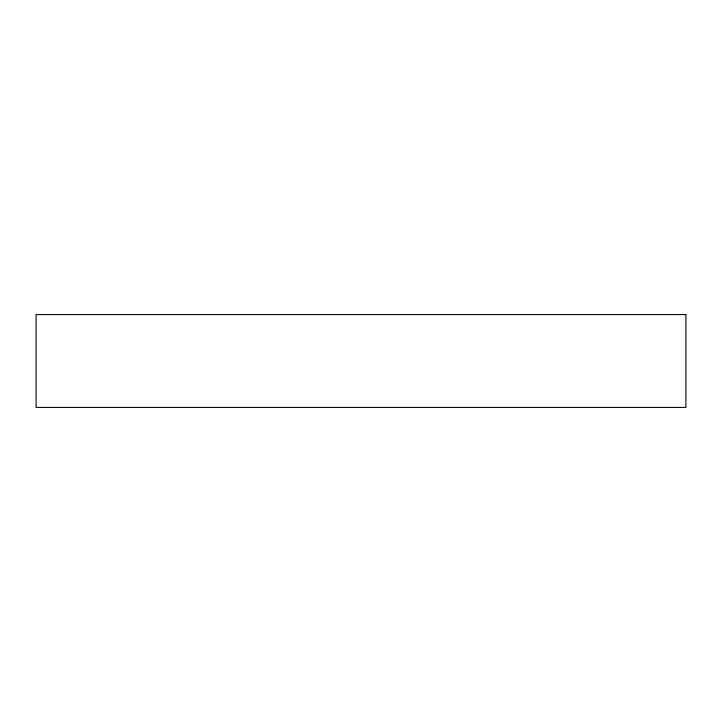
<?xml version="1.0" encoding="UTF-8"?>
<svg xmlns="http://www.w3.org/2000/svg" width="722" height="722" viewBox="0 0 722 722"><rect width="100%" height="100%" fill="white"/><g stroke="black" fill="none" stroke-linecap="round" stroke-linejoin="round"><path stroke-width="1.08" d="M685.9 314.584L36.1 314.584L36.1 407.416L685.9 407.416L685.9 314.584"/></g></svg>
